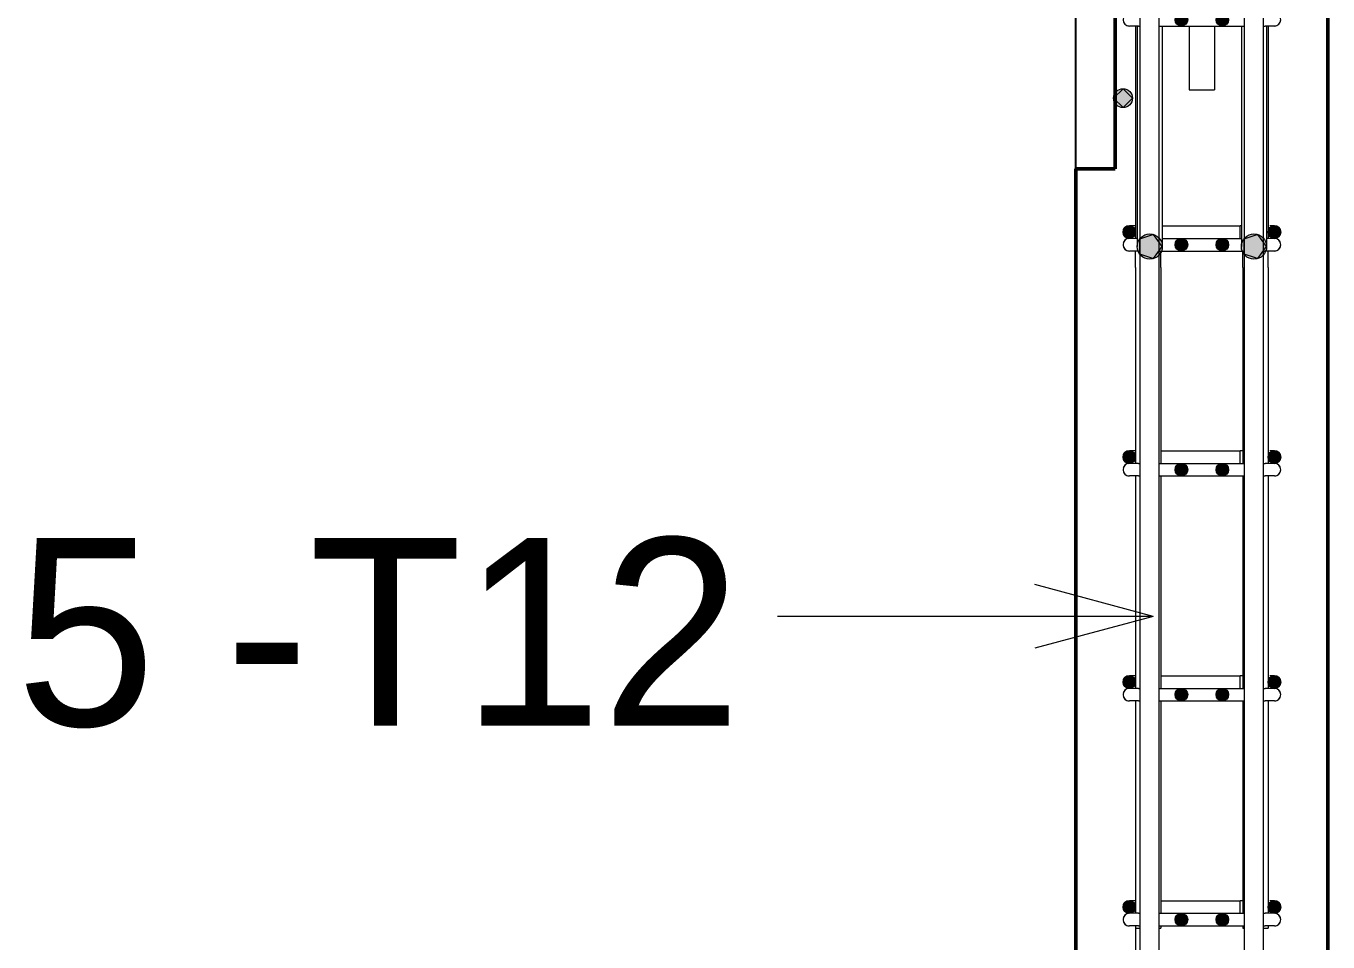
# Model space of a CAD drawing. Header units: millimetres. Extents: x 65464 to 98797, y 2255 to 31386.
# Drawn here: x 73469 to 74295, y 4859 to 5440 of the extents above; entities that cross this region are included whole.
import ezdxf

# ---------------------------------------------------------------- set-up
doc = ezdxf.new("R2010")
doc.units = ezdxf.units.MM
for name, color, linetype, lineweight in [('A-WALL', 113, 'Continuous', 25), ('S-RBAR', 171, 'Continuous', 18), ('S-RBAR-IDEN', 171, 'Continuous', 9)]:
    doc.layers.add(name, color=color, linetype=linetype, lineweight=lineweight)
doc.styles.add('Nirmala UI', font='Nirmala.ttf', dxfattribs={"height": 119.0625})

msp = doc.modelspace()

# ---------------------------------------------------------------- hatches: boundary and pattern name
at = {"layer": 'S-RBAR'}
h = msp.add_hatch(color=256, dxfattribs=at)
edge = h.paths.add_edge_path()
edge.add_arc((74202.03014, 5444.25), 4, 0, 360)
h = msp.add_hatch(color=256, dxfattribs=at)
edge = h.paths.add_edge_path()
edge.add_arc((74228.00236, 5444.25), 4, 0, 360)
h = msp.add_hatch(color=256, dxfattribs=at)
edge = h.paths.add_edge_path()
edge.add_arc((74165.01625, 5394.5), 6, 0, 360)
for points in [[(74165.01625, 5388.5), (74171.01625, 5394.5), (74165.01625, 5400.5), (74159.01625, 5394.5)], [(74169.01625, 5305.55), (74173.01625, 5309.55), (74168.68943, 5313.22318), (74165.01625, 5309.55), (74168.68943, 5305.87682)], [(74261.01625, 5305.55), (74265.01625, 5309.55), (74261.01625, 5313.55), (74257.01625, 5309.55)], [(74184.41732, 5292.7755), (74189.94518, 5300.38396), (74184.41732, 5307.99241), (74175.47304, 5305.08624), (74175.47304, 5295.68167)], [(74202.03014, 5297.55), (74206.03014, 5301.55), (74201.75827, 5305.27813), (74198.03014, 5301.55)], [(74228.00236, 5297.55), (74232.00236, 5301.55), (74227.7305, 5305.27813), (74224.00236, 5301.55)], [(74250.55945, 5292.7755), (74256.08732, 5300.38396), (74250.55945, 5307.99241), (74241.61518, 5305.08624), (74241.61518, 5295.68167), (74248.11685, 5293.56915)], [(74169.01625, 5162.85), (74173.01625, 5166.85), (74168.68943, 5170.52318), (74165.01625, 5166.85), (74168.68943, 5163.17682)], [(74261.01625, 5162.85), (74265.01625, 5166.85), (74261.01625, 5170.85), (74257.01625, 5166.85)], [(74202.03014, 5154.85), (74206.03014, 5158.85), (74202.03014, 5162.85), (74198.03014, 5158.85)], [(74228.00236, 5154.85), (74232.00236, 5158.85), (74228.00236, 5162.85), (74224.00236, 5158.85)], [(74169.01625, 5020.15), (74173.01625, 5024.15), (74168.68943, 5027.82318), (74165.01625, 5024.15), (74168.68943, 5020.47682)], [(74261.01625, 5020.15), (74265.01625, 5024.15), (74261.01625, 5028.15), (74257.01625, 5024.15)], [(74202.03014, 5012.15), (74206.03014, 5016.15), (74202.03014, 5020.15), (74198.03014, 5016.15)], [(74228.00236, 5012.15), (74232.00236, 5016.15), (74228.00236, 5020.15), (74224.00236, 5016.15)], [(74169.01625, 4877.45), (74173.01625, 4881.45), (74168.68943, 4885.12318), (74165.01625, 4881.45), (74168.68943, 4877.77682)], [(74261.01625, 4877.45), (74265.01625, 4881.45), (74261.01625, 4885.45), (74257.01625, 4881.45)], [(74202.03014, 4869.45), (74206.03014, 4873.45), (74202.03014, 4877.45), (74198.03014, 4873.45)], [(74228.00236, 4869.45), (74232.00236, 4873.45), (74228.00236, 4877.45), (74224.00236, 4873.45)]]:
    msp.add_hatch(color=256, dxfattribs=at).paths.add_polyline_path(points)
h = msp.add_hatch(color=256, dxfattribs=at)
edge = h.paths.add_edge_path()
edge.add_arc((74169.01625, 5309.55), 4, 0, 360)
h = msp.add_hatch(color=256, dxfattribs=at)
edge = h.paths.add_edge_path()
edge.add_arc((74261.01625, 5309.55), 4, 0, 360)
h = msp.add_hatch(color=256, dxfattribs=at)
edge = h.paths.add_edge_path()
edge.add_arc((74181.94518, 5300.38396), 8, 0, 360)
h = msp.add_hatch(color=256, dxfattribs=at)
edge = h.paths.add_edge_path()
edge.add_arc((74202.03014, 5301.55), 4, 0, 360)
h = msp.add_hatch(color=256, dxfattribs=at)
edge = h.paths.add_edge_path()
edge.add_arc((74228.00236, 5301.55), 4, 0, 360)
h = msp.add_hatch(color=256, dxfattribs=at)
edge = h.paths.add_edge_path()
edge.add_arc((74248.08732, 5300.38396), 8, 0, 360)
h = msp.add_hatch(color=256, dxfattribs=at)
edge = h.paths.add_edge_path()
edge.add_arc((74169.01625, 5166.85), 4, 0, 360)
h = msp.add_hatch(color=256, dxfattribs=at)
edge = h.paths.add_edge_path()
edge.add_arc((74261.01625, 5166.85), 4, 0, 360)
h = msp.add_hatch(color=256, dxfattribs=at)
edge = h.paths.add_edge_path()
edge.add_arc((74202.03014, 5158.85), 4, 0, 360)
h = msp.add_hatch(color=256, dxfattribs=at)
edge = h.paths.add_edge_path()
edge.add_arc((74228.00236, 5158.85), 4, 0, 360)
h = msp.add_hatch(color=256, dxfattribs=at)
edge = h.paths.add_edge_path()
edge.add_arc((74169.01625, 5024.15), 4, 0, 360)
h = msp.add_hatch(color=256, dxfattribs=at)
edge = h.paths.add_edge_path()
edge.add_arc((74261.01625, 5024.15), 4, 0, 360)
h = msp.add_hatch(color=256, dxfattribs=at)
edge = h.paths.add_edge_path()
edge.add_arc((74202.03014, 5016.15), 4, 0, 360)
h = msp.add_hatch(color=256, dxfattribs=at)
edge = h.paths.add_edge_path()
edge.add_arc((74228.00236, 5016.15), 4, 0, 360)
h = msp.add_hatch(color=256, dxfattribs=at)
edge = h.paths.add_edge_path()
edge.add_arc((74169.01625, 4881.45), 4, 0, 360)
h = msp.add_hatch(color=256, dxfattribs=at)
edge = h.paths.add_edge_path()
edge.add_arc((74261.01625, 4881.45), 4, 0, 360)
h = msp.add_hatch(color=256, dxfattribs=at)
edge = h.paths.add_edge_path()
edge.add_arc((74202.03014, 4873.45), 4, 0, 360)
h = msp.add_hatch(color=256, dxfattribs=at)
edge = h.paths.add_edge_path()
edge.add_arc((74228.00236, 4873.45), 4, 0, 360)

# ---------------------------------------------------------------- linework, layer by layer
at = {"layer": 'A-WALL', "lineweight": 50}
for p, q in [((74295.01625, 3269.75), (74295.01625, 6199.75)), ((74160.01625, 6161.75), (74160.01625, 5349.75)), ((74135.01625, 5349.75), (74135.01625, 3269.75)), ((74160.01625, 5349.75), (74135.01625, 5349.75))]:
    msp.add_line(p, q, dxfattribs=at)
at = {"layer": 'A-WALL'}
msp.add_line((74135.01625, 5349.75), (74135.01625, 6161.75), dxfattribs=at)
at = {"layer": 'S-RBAR'}
for p, q in [((74175.94518, 3299.75), (74175.94518, 6169.75)), ((74187.94518, 3299.75), (74187.94518, 6169.75)), ((74242.08732, 3299.75), (74242.08732, 6169.75)), ((74254.08732, 3299.75), (74254.08732, 6169.75)), ((74174.87411, 5440.25), (74169.01625, 5440.25)), ((74173.01625, 5440.25), (74173.01625, 5305.55)), ((74173.94518, 5440.25), (74173.94518, 5300.38396)), ((74174.87411, 5440.25), (74175.94518, 5440.25)), ((74187.94518, 5440.25), (74202.03014, 5440.25)), ((74189.94518, 5440.25), (74189.94518, 5300.38396)), ((74202.03014, 5440.25), (74215.01625, 5440.25)), ((74207.01625, 5440.25), (74207.01625, 5399.75)), ((74215.01625, 5440.25), (74228.00236, 5440.25)), ((74223.01625, 5440.25), (74223.01625, 5399.75)), ((74228.00236, 5440.25), (74242.08732, 5440.25)), ((74240.08732, 5440.25), (74240.08732, 5300.38396)), ((74254.08732, 5440.25), (74255.15838, 5440.25)), ((74261.01625, 5440.25), (74255.15838, 5440.25)), ((74256.08732, 5440.25), (74256.08732, 5300.38396)), ((74257.01625, 5440.25), (74257.01625, 5305.55)), ((74165.01625, 5400.5), (74159.01625, 5394.5)), ((74159.01625, 5394.5), (74165.01625, 5388.5)), ((74171.01625, 5394.5), (74165.01625, 5400.5)), ((74165.01625, 5388.5), (74171.01625, 5394.5)), ((74207.01625, 5399.75), (74223.01625, 5399.75)), ((74168.68943, 5313.22318), (74165.01625, 5309.55)), ((74173.01625, 5309.55), (74168.68943, 5313.22318)), ((74172.70421, 5313.55), (74169.01625, 5313.55)), ((74189.94448, 5313.55), (74239.22083, 5313.55)), ((74240.08793, 5313.55), (74239.22083, 5313.55)), ((74239.22083, 5305.55), (74239.22083, 5313.55)), ((74261.01625, 5313.55), (74257.01625, 5309.55)), ((74261.01625, 5313.55), (74258.20952, 5313.55)), ((74265.01625, 5309.55), (74261.01625, 5313.55)), ((74165.01625, 5309.55), (74168.68943, 5305.87682)), ((74168.68943, 5305.87682), (74169.01625, 5305.55)), ((74169.01625, 5305.55), (74173.01625, 5309.55)), ((74173.81881, 5305.55), (74169.01625, 5305.55)), ((74184.41732, 5307.99241), (74175.47304, 5305.08624)), ((74175.47304, 5305.08624), (74175.47304, 5295.68167)), ((74189.94518, 5300.38396), (74184.41732, 5307.99241)), ((74189.82898, 5305.55), (74202.03014, 5305.55)), ((74201.75827, 5305.27813), (74198.03014, 5301.55)), ((74206.03014, 5301.55), (74201.75827, 5305.27813)), ((74202.03014, 5305.55), (74215.01625, 5305.55)), ((74215.01625, 5305.55), (74228.00236, 5305.55)), ((74227.7305, 5305.27813), (74224.00236, 5301.55)), ((74232.00236, 5301.55), (74227.7305, 5305.27813)), ((74228.00236, 5305.55), (74240.15857, 5305.55)), ((74250.55945, 5307.99241), (74241.61518, 5305.08624)), ((74241.61518, 5305.08624), (74241.61518, 5295.68167)), ((74256.08732, 5300.38396), (74250.55945, 5307.99241)), ((74261.01625, 5305.55), (74256.16062, 5305.55)), ((74257.01625, 5309.55), (74261.01625, 5305.55)), ((74261.01625, 5305.55), (74265.01625, 5309.55)), ((74174.87411, 5297.55), (74169.01625, 5297.55)), ((74173.01625, 5287.17768), (74173.01625, 5297.67327)), ((74174.87411, 5297.55), (74175.94518, 5297.55)), ((74175.47304, 5295.68167), (74184.41732, 5292.7755)), ((74184.41732, 5292.7755), (74189.94518, 5300.38396)), ((74187.94518, 5297.55), (74202.03014, 5297.55)), ((74189.01625, 5287.17768), (74189.01625, 5297.67327)), ((74198.03014, 5301.55), (74202.03014, 5297.55)), ((74202.03014, 5297.55), (74206.03014, 5301.55)), ((74202.03014, 5297.55), (74215.01625, 5297.55)), ((74215.01625, 5297.55), (74228.00236, 5297.55)), ((74224.00236, 5301.55), (74228.00236, 5297.55)), ((74228.00236, 5297.55), (74232.00236, 5301.55)), ((74228.00236, 5297.55), (74242.08732, 5297.55)), ((74241.01625, 5287.17768), (74241.01625, 5297.67327)), ((74241.61518, 5295.68167), (74248.11685, 5293.56915)), ((74250.55945, 5292.7755), (74256.08732, 5300.38396)), ((74254.08732, 5297.55), (74255.15838, 5297.55)), ((74261.01625, 5297.55), (74255.15838, 5297.55)), ((74257.01625, 5287.17768), (74257.01625, 5297.67327)), ((74173.01625, 5287.17768), (74173.01625, 5162.85)), ((74189.01625, 5287.17768), (74189.01625, 5162.85)), ((74241.01625, 5287.17768), (74241.01625, 5162.85)), ((74248.11685, 5293.56915), (74250.55945, 5292.7755)), ((74257.01625, 5287.17768), (74257.01625, 5162.85)), ((74168.68943, 5170.52318), (74165.01625, 5166.85)), ((74173.01625, 5166.85), (74168.68943, 5170.52318)), ((74172.70523, 5170.85), (74169.01625, 5170.85)), ((74189.01625, 5170.85), (74239.22083, 5170.85)), ((74241.01625, 5170.85), (74239.22083, 5170.85)), ((74239.22083, 5162.85), (74239.22083, 5170.85)), ((74261.01625, 5170.85), (74257.01625, 5166.85)), ((74261.01625, 5170.85), (74258.20832, 5170.85)), ((74265.01625, 5166.85), (74261.01625, 5170.85)), ((74165.01625, 5166.85), (74168.68943, 5163.17682)), ((74168.68943, 5163.17682), (74169.01625, 5162.85)), ((74169.01625, 5162.85), (74173.01625, 5166.85)), ((74174.87411, 5162.85), (74169.01625, 5162.85)), ((74174.87411, 5162.85), (74175.94518, 5162.85)), ((74187.94518, 5162.85), (74202.03014, 5162.85)), ((74202.03014, 5162.85), (74198.03014, 5158.85)), ((74202.03014, 5162.85), (74215.01625, 5162.85)), ((74206.03014, 5158.85), (74202.03014, 5162.85)), ((74215.01625, 5162.85), (74228.00236, 5162.85)), ((74228.00236, 5162.85), (74224.00236, 5158.85)), ((74228.00236, 5162.85), (74242.08732, 5162.85)), ((74232.00236, 5158.85), (74228.00236, 5162.85)), ((74254.08732, 5162.85), (74255.15838, 5162.85)), ((74261.01625, 5162.85), (74255.15838, 5162.85)), ((74257.01625, 5166.85), (74261.01625, 5162.85)), ((74261.01625, 5162.85), (74265.01625, 5166.85)), ((74174.87411, 5154.85), (74169.01625, 5154.85)), ((74173.01625, 5154.85), (74173.01625, 5020.15)), ((74174.87411, 5154.85), (74175.94518, 5154.85)), ((74187.94518, 5154.85), (74202.03014, 5154.85)), ((74189.01625, 5154.85), (74189.01625, 5020.15)), ((74198.03014, 5158.85), (74202.03014, 5154.85)), ((74202.03014, 5154.85), (74206.03014, 5158.85)), ((74202.03014, 5154.85), (74215.01625, 5154.85)), ((74215.01625, 5154.85), (74228.00236, 5154.85)), ((74224.00236, 5158.85), (74228.00236, 5154.85)), ((74228.00236, 5154.85), (74232.00236, 5158.85)), ((74228.00236, 5154.85), (74242.08732, 5154.85)), ((74241.01625, 5154.85), (74241.01625, 5020.15)), ((74254.08732, 5154.85), (74255.15838, 5154.85)), ((74261.01625, 5154.85), (74255.15838, 5154.85)), ((74257.01625, 5154.85), (74257.01625, 5020.15)), ((74168.68943, 5027.82318), (74165.01625, 5024.15)), ((74165.01625, 5024.15), (74168.68943, 5020.47682)), ((74173.01625, 5024.15), (74168.68943, 5027.82318)), ((74172.70523, 5028.15), (74169.01625, 5028.15)), ((74169.01625, 5020.15), (74173.01625, 5024.15)), ((74189.01625, 5028.15), (74239.22083, 5028.15)), ((74241.01625, 5028.15), (74239.22083, 5028.15)), ((74239.22083, 5020.15), (74239.22083, 5028.15)), ((74261.01625, 5028.15), (74257.01625, 5024.15)), ((74257.01625, 5024.15), (74261.01625, 5020.15)), ((74261.01625, 5028.15), (74258.20832, 5028.15)), ((74265.01625, 5024.15), (74261.01625, 5028.15)), ((74261.01625, 5020.15), (74265.01625, 5024.15)), ((74168.68943, 5020.47682), (74169.01625, 5020.15)), ((74174.87411, 5020.15), (74169.01625, 5020.15)), ((74174.87411, 5020.15), (74175.94518, 5020.15)), ((74187.94518, 5020.15), (74202.03014, 5020.15)), ((74202.03014, 5020.15), (74198.03014, 5016.15)), ((74198.03014, 5016.15), (74202.03014, 5012.15)), ((74202.03014, 5020.15), (74215.01625, 5020.15)), ((74206.03014, 5016.15), (74202.03014, 5020.15)), ((74202.03014, 5012.15), (74206.03014, 5016.15)), ((74215.01625, 5020.15), (74228.00236, 5020.15)), ((74228.00236, 5020.15), (74224.00236, 5016.15)), ((74224.00236, 5016.15), (74228.00236, 5012.15)), ((74228.00236, 5020.15), (74242.08732, 5020.15)), ((74232.00236, 5016.15), (74228.00236, 5020.15)), ((74228.00236, 5012.15), (74232.00236, 5016.15)), ((74254.08732, 5020.15), (74255.15838, 5020.15)), ((74261.01625, 5020.15), (74255.15838, 5020.15)), ((74174.87411, 5012.15), (74169.01625, 5012.15)), ((74173.01625, 5012.15), (74173.01625, 4877.45)), ((74174.87411, 5012.15), (74175.94518, 5012.15)), ((74187.94518, 5012.15), (74202.03014, 5012.15)), ((74189.01625, 5012.15), (74189.01625, 4877.45)), ((74202.03014, 5012.15), (74215.01625, 5012.15)), ((74215.01625, 5012.15), (74228.00236, 5012.15)), ((74228.00236, 5012.15), (74242.08732, 5012.15)), ((74241.01625, 5012.15), (74241.01625, 4877.45)), ((74254.08732, 5012.15), (74255.15838, 5012.15)), ((74261.01625, 5012.15), (74255.15838, 5012.15)), ((74257.01625, 5012.15), (74257.01625, 4877.45)), ((74168.68943, 4885.12318), (74165.01625, 4881.45)), ((74165.01625, 4881.45), (74168.68943, 4877.77682)), ((74173.01625, 4881.45), (74168.68943, 4885.12318)), ((74172.70523, 4885.45), (74169.01625, 4885.45)), ((74169.01625, 4877.45), (74173.01625, 4881.45)), ((74189.01625, 4885.45), (74239.22083, 4885.45)), ((74241.01625, 4885.45), (74239.22083, 4885.45)), ((74239.22083, 4877.45), (74239.22083, 4885.45)), ((74261.01625, 4885.45), (74257.01625, 4881.45)), ((74257.01625, 4881.45), (74261.01625, 4877.45)), ((74261.01625, 4885.45), (74258.20832, 4885.45)), ((74265.01625, 4881.45), (74261.01625, 4885.45)), ((74261.01625, 4877.45), (74265.01625, 4881.45)), ((74168.68943, 4877.77682), (74169.01625, 4877.45)), ((74174.87411, 4877.45), (74169.01625, 4877.45)), ((74174.87411, 4877.45), (74175.94518, 4877.45)), ((74187.94518, 4877.45), (74202.03014, 4877.45)), ((74202.03014, 4877.45), (74198.03014, 4873.45)), ((74198.03014, 4873.45), (74202.03014, 4869.45)), ((74202.03014, 4877.45), (74215.01625, 4877.45)), ((74206.03014, 4873.45), (74202.03014, 4877.45)), ((74202.03014, 4869.45), (74206.03014, 4873.45)), ((74215.01625, 4877.45), (74228.00236, 4877.45)), ((74228.00236, 4877.45), (74224.00236, 4873.45)), ((74224.00236, 4873.45), (74228.00236, 4869.45)), ((74228.00236, 4877.45), (74242.08732, 4877.45)), ((74232.00236, 4873.45), (74228.00236, 4877.45)), ((74228.00236, 4869.45), (74232.00236, 4873.45)), ((74254.08732, 4877.45), (74255.15838, 4877.45)), ((74261.01625, 4877.45), (74255.15838, 4877.45)), ((74174.87411, 4869.45), (74169.01625, 4869.45)), ((74173.01625, 4869.45), (74173.01625, 4868.02747)), ((74173.01625, 4868.02747), (74175.94518, 4868.02747)), ((74173.16356, 4742.75), (74173.16356, 4868.02747)), ((74174.87411, 4869.45), (74175.94518, 4869.45)), ((74187.94518, 4869.45), (74202.03014, 4869.45)), ((74187.94518, 4868.02747), (74189.01625, 4868.02747)), ((74189.01625, 4869.45), (74189.01625, 4868.02747)), ((74202.03014, 4869.45), (74215.01625, 4869.45)), ((74215.01625, 4869.45), (74228.00236, 4869.45)), ((74228.00236, 4869.45), (74242.08732, 4869.45)), ((74241.01625, 4869.45), (74241.01625, 4868.02747)), ((74241.01625, 4868.02747), (74242.08732, 4868.02747)), ((74254.08732, 4869.45), (74255.15838, 4869.45)), ((74254.08732, 4868.02747), (74257.01625, 4868.02747)), ((74261.01625, 4869.45), (74255.15838, 4869.45)), ((74257.01625, 4869.45), (74257.01625, 4868.02747))]:
    msp.add_line(p, q, dxfattribs=at)
for centre, radius in [((74202.03014, 5444.25), 4), ((74228.00236, 5444.25), 4), ((74165.01625, 5394.5), 6), ((74169.01625, 5309.55), 4), ((74261.01625, 5309.55), 4), ((74181.94518, 5300.38396), 8), ((74202.03014, 5301.55), 4), ((74228.00236, 5301.55), 4), ((74248.08732, 5300.38396), 8), ((74169.01625, 5166.85), 4), ((74261.01625, 5166.85), 4), ((74202.03014, 5158.85), 4), ((74228.00236, 5158.85), 4), ((74169.01625, 5024.15), 4), ((74261.01625, 5024.15), 4), ((74202.03014, 5016.15), 4), ((74228.00236, 5016.15), 4), ((74169.01625, 4881.45), 4), ((74261.01625, 4881.45), 4), ((74202.03014, 4873.45), 4), ((74228.00236, 4873.45), 4)]:
    msp.add_circle(centre, radius, dxfattribs=at)
for centre, start, end in [((74169.01625, 5444.25), 90, 270), ((74261.01625, 5444.25), 270, 90), ((74169.01625, 5444.25), 255, 270), ((74261.01625, 5444.25), 270, 285), ((74169.01625, 5309.55), 90, 265.26472148), ((74261.01625, 5309.55), 270, 90), ((74169.01625, 5301.55), 90, 270), ((74169.01625, 5301.55), 120, 165), ((74261.01625, 5301.55), 270, 90), ((74261.01625, 5301.55), 15, 60), ((74169.01625, 5301.55), 195, 240), ((74169.01625, 5301.55), 255, 270), ((74261.01625, 5301.55), 270, 285), ((74261.01625, 5301.55), 300, 345), ((74169.01625, 5166.85), 90, 265.26472148), ((74261.01625, 5166.85), 270, 90), ((74169.01625, 5158.85), 90, 270), ((74169.01625, 5158.85), 120, 165), ((74261.01625, 5158.85), 270, 90), ((74261.01625, 5158.85), 15, 60), ((74169.01625, 5158.85), 200.29075316, 240), ((74169.01625, 5158.85), 255, 270), ((74261.01625, 5158.85), 270, 285), ((74261.01625, 5158.85), 300, 339.70924684), ((74169.01625, 5024.15), 90, 265.26472148), ((74261.01625, 5024.15), 270, 90), ((74169.01625, 5016.15), 90, 270), ((74169.01625, 5016.15), 120, 165), ((74169.01625, 5016.15), 195, 240), ((74261.01625, 5016.15), 270, 90), ((74261.01625, 5016.15), 15, 60), ((74261.01625, 5016.15), 300, 345), ((74169.01625, 5016.15), 255, 270), ((74261.01625, 5016.15), 270, 285), ((74169.01625, 4881.45), 90, 265.26472148), ((74261.01625, 4881.45), 270, 90), ((74169.01625, 4873.45), 90, 270), ((74169.01625, 4873.45), 120, 165), ((74261.01625, 4873.45), 270, 90), ((74261.01625, 4873.45), 15, 60), ((74169.01625, 4873.45), 195, 240), ((74169.01625, 4873.45), 255, 270), ((74261.01625, 4873.45), 270, 285), ((74261.01625, 4873.45), 300, 345)]:
    msp.add_arc(centre, 4, start, end, dxfattribs=at)
at = {"layer": 'S-RBAR-IDEN'}
for p, q in [((74184.09812, 5065.81814), (74109.09812, 5085.91433)), ((74121.67229, 5065.81814), (73945.74495, 5065.81814)), ((74184.09812, 5065.81814), (74109.09812, 5045.72195)), ((74184.09812, 5065.81814), (74121.67229, 5065.81814))]:
    msp.add_line(p, q, dxfattribs=at)

# ---------------------------------------------------------------- texts
at = {"layer": 'S-RBAR-IDEN', "insert": (73462.74495, 5115.4796), "char_height": 119.0625, "width": 581.2234375, "attachment_point": 1, "style": 'Nirmala UI'}
msp.add_mtext('5 -T12', dxfattribs=at)

doc.saveas('drawing.dxf')
